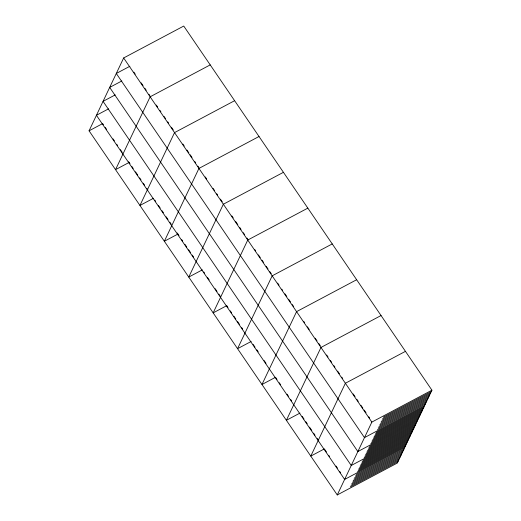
<?xml version="1.0" encoding="UTF-8"?>
<svg xmlns="http://www.w3.org/2000/svg" width="521" height="521" viewBox="0 0 521 521"><rect width="100%" height="100%" fill="white"/><g stroke="black" fill="none" stroke-linecap="round" stroke-linejoin="round"><path stroke-width="0.78" d="M89.071 130.817L123.659 57.961L183.744 26.05L431.929 390.183L397.341 463.039L337.256 494.95L89.071 130.817L102.657 123.594M337.256 494.95L371.851 422.095L431.929 390.183M129.879 66.265L116.294 73.481L364.479 437.62L424.563 405.709M121.836 80.963L109.677 87.417L357.862 451.557L417.946 419.646M115.213 94.9L103.054 101.354L351.245 465.494L411.323 433.583M108.596 108.837L96.437 115.291L344.628 479.431L404.706 447.519M210.217 64.891L150.133 96.802L115.545 169.657L129.13 162.435M234.619 100.696L174.542 132.608L139.947 205.463L153.539 198.247M259.028 136.502L198.944 168.413L164.349 241.269L177.941 234.053M283.431 172.314L223.353 204.219L188.758 277.074L202.35 269.858M307.839 208.12L247.755 240.031L213.161 312.88L226.752 305.664M332.242 243.926L272.164 275.837L237.569 348.686L251.155 341.47M356.651 279.731L296.566 311.643L261.972 384.498L275.563 377.276M381.053 315.537L320.975 347.448L286.381 420.304L299.966 413.081M405.455 351.343L345.377 383.254L310.783 456.109L324.375 448.894M383.371 417.139L431.193 391.74M382.635 418.689L430.457 393.29M381.9 420.245L429.721 394.84M381.164 421.795L428.985 396.396M380.421 423.345L428.249 397.946M379.685 424.902L427.507 399.496M378.949 426.452L426.771 401.053M378.213 428.002L426.035 402.603M377.478 429.551L425.299 404.153M376.077 432.502L423.899 407.103M375.413 433.895L423.241 408.497M374.755 435.289L422.577 409.89M374.091 436.683L421.912 411.284M373.433 438.076L421.255 412.678M372.769 439.47L420.59 414.071M372.105 440.864L419.926 415.465M371.447 442.257L419.268 416.859M370.783 443.651L418.604 418.252M369.461 446.438L417.282 421.04M368.796 447.832L416.618 422.433M368.139 449.226L415.96 423.827M367.474 450.619L415.296 425.221M366.81 452.013L414.638 426.614M366.152 453.407L413.974 428.008M365.488 454.8L413.309 429.402M364.824 456.194L412.652 430.795M364.166 457.588L411.987 432.189M362.844 460.375L410.665 434.976M362.18 461.769L410.001 436.37M361.515 463.162L409.343 437.764M360.858 464.556L408.679 439.157M360.193 465.95L408.015 440.551M359.536 467.344L407.357 441.945M358.871 468.737L406.693 443.338M358.207 470.131L406.028 444.732M357.549 471.525L405.371 446.126M356.149 474.468L403.97 449.069M355.413 476.025L403.234 450.626M354.677 477.575L402.499 452.176M353.935 479.125L401.763 453.726M353.199 480.681L401.02 455.276M352.463 482.231L400.284 456.832M351.727 483.781L399.548 458.382M350.991 485.338L398.812 459.932M350.255 486.888L398.077 461.489M133.864 72.139L135.239 74.151M141.191 82.885L143.028 85.574M144.858 88.264L146.232 90.276M148.98 94.308L149.892 95.649M156.307 105.06L157.681 107.072M159.967 110.432L160.885 111.774M164.089 116.476L165.463 118.495M167.749 121.855L168.667 123.197M171.416 127.228L173.246 129.918M182.864 144.024L184.239 146.036M186.987 150.068L188.817 152.757M190.191 154.776L192.021 157.459M194.769 161.49L195.688 162.832M197.973 166.192L198.892 167.541M205.3 176.945L206.674 178.957M213.082 188.368L214.457 190.38M216.749 193.74L217.667 195.082M220.409 199.113L222.246 201.803M231.858 215.909L233.232 217.928M235.525 221.288L237.81 224.642M239.647 227.332L241.021 229.344M243.307 232.705L244.681 234.724M246.974 238.084L247.885 239.426M254.756 249.5L255.674 250.848M258.416 254.88L260.253 257.563M262.083 260.253L263.457 262.265M266.205 266.296L268.035 268.986M269.865 271.675L271.239 273.688M277.654 283.092L279.022 285.111M281.77 289.142L282.688 290.484M284.98 293.844L286.81 296.534M288.641 299.217L290.471 301.906M292.307 304.59L293.681 306.608M303.75 321.392L304.668 322.733M307.416 326.765L309.246 329.448M315.198 338.188L317.029 340.871M318.865 343.56L320.239 345.573M326.647 354.983L328.022 356.996M330.314 360.356L331.682 362.369M333.974 365.729L334.892 367.071M337.641 371.102L339.471 373.791M341.756 377.152L342.675 378.493M353.205 393.948L355.035 396.637M356.872 399.32L358.246 401.339M360.988 405.371L362.824 408.054M364.199 410.073L366.029 412.756M368.777 416.787L369.689 418.135M123.659 57.961L371.851 422.095M102.52 123.425L103.438 124.766M105.268 127.456L106.642 129.469M113.05 138.873L114.425 140.891M116.717 144.252L117.635 145.593M120.377 149.625L122.214 152.314M128.622 161.718L129.996 163.731M131.826 166.42L133.2 168.439M135.493 171.793L137.778 175.154M139.615 177.843L140.989 179.856M143.275 183.216L144.649 185.235M146.942 188.589L147.853 189.937M154.724 200.012L155.642 201.353M158.384 205.385L160.221 208.074M162.051 210.764L163.425 212.776M166.173 216.808L168.003 219.497M169.833 222.18L171.207 224.199M177.16 232.933L178.996 235.622M181.738 239.653L182.656 240.995M184.948 244.356L186.779 247.039M188.609 249.728L190.439 252.418M192.275 255.101L193.649 257.12M203.718 271.897L204.636 273.245M207.384 277.276L209.214 279.959M215.166 288.693L217.003 291.382M218.833 294.072L220.207 296.084M226.615 305.488L227.99 307.507M230.282 310.868L231.656 312.88M233.942 316.24L235.772 318.93M237.609 321.613L239.439 324.303M241.724 327.663L242.643 329.005M253.173 344.459L255.003 347.142M256.84 349.832L258.214 351.851M264.167 360.584L265.997 363.267M275.616 377.38L276.99 379.392M279.276 382.753L280.65 384.765M287.058 394.176L288.432 396.188M290.725 399.548L291.643 400.89M302.173 416.344L304.004 419.034M305.834 421.717L307.208 423.736M309.5 427.096L311.786 430.45M313.622 433.14L314.99 435.159M317.282 438.513L318.657 440.532M324.609 449.265L326.439 451.954M328.731 455.308L329.643 456.657M336.058 466.061L337.432 468.073M339.718 471.433L340.636 472.781"/></g></svg>
